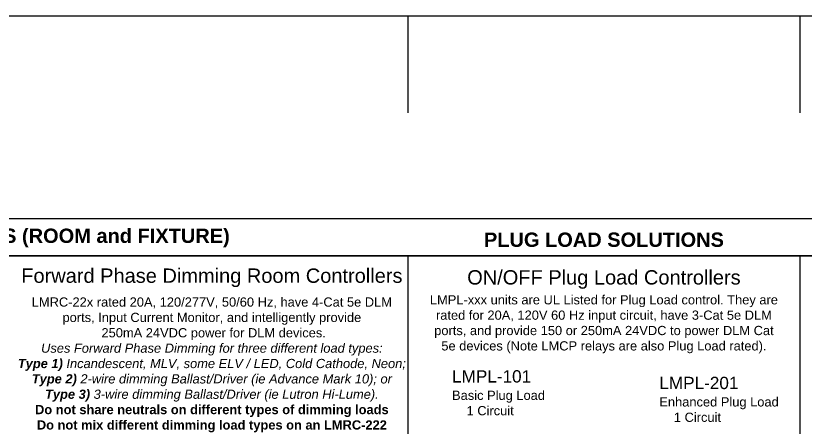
# Model space of a CAD drawing. Header units: inches. Extents: x 59 to 3361, y -1026 to 1732.
# Drawn here: x 1696.4 to 2130.6, y 1506.1 to 1732.1 of the extents above; entities that cross this region are included whole.
import ezdxf

# ---------------------------------------------------------------- set-up
doc = ezdxf.new("R2010")
doc.units = ezdxf.units.IN
doc.header["$MEASUREMENT"] = 0
doc.styles.add('ARIAL', font='arial.ttf')

msp = doc.modelspace()

# ---------------------------------------------------------------- linework, layer by layer
for p, q in [((1480.77, 1732.11), (2559.03, 1732.11)), ((1912.08, 1732.11), (1912.08, 1678.88)), ((2127.73, 1732.11), (2127.73, 1678.88)), ((1480.77, 1600.26), (2559.03, 1600.26)), ((1480.77, 1600.26), (1930.05, 1600.26)), ((1705.41, 1600.26), (1930.05, 1600.26)), ((1912.08, 1600.26), (1912.08, 924.65)), ((2127.73, 1600.26), (2127.73, 1207.06)), ((2127.73, 1600.26), (2343.38, 1600.26))]:
    msp.add_line(p, q)
for points in [[(1461.06, 1620.75), (2585.54, 1620.75), (2585.54, 893.14), (1461.06, 893.14)], [(1480.77, 924.65), (2559.03, 924.65), (2559.03, 1600.26), (1480.77, 1600.26)]]:
    msp.add_lwpolyline(points, close=True)

# ---------------------------------------------------------------- texts
at = {"style": 'ARIAL'}
for s, width, insert, char_height, attachment_point in [('{\\fArial|b1|i0|c0|p34;LOAD CONTROLLERS (ROOM and FIXTURE)}', 240.2328, (1696.47, 1604.96), 7.875, 8), ('{\\fArial|b1|i0|c0|p34;PLUG LOAD SOLUTIONS}', 174.5329, (2019.9, 1605.07), 7.875, 8), ('Forward Phase Dimming Room Controllers', 212.6081, (1804.27, 1593.3), 7.875, 2), ('ON/OFF Plug Load Controllers', 186.4086, (2019.9, 1592.37), 7.875, 2), ('\\pi24.386;{\\H1.3333x;LMPL-101\\P\\pi19.886;}Basic Plug Load\\P\\pi32.37;1 Circuit', 89.8556, (1911.99, 1537.41), 5.0625, 1), ('\\pi24.386;{\\H1.3333x;LMPL-201\\P\\pi12.628;}Enhanced Plug Load\\P\\pi32.37;1 Circuit', 89.8563, (2025.99, 1533.8), 5.0625, 1)]:
    msp.add_mtext_dynamic_manual_height_columns(s, width=width, gutter_width=70, heights=[0], dxfattribs=dict(at, insert=insert, char_height=char_height, attachment_point=attachment_point))
at = {"char_height": 5.0625, "attachment_point": 2, "style": 'ARIAL'}
for s, insert, width in [('LMRC-22x rated 20A, 120/277V, 50/60 Hz, have 4-Cat 5e DLM ports, Input Current Monitor, and intelligently provide^J {\\C3;250mA} 24VDC power for DLM devices.^J{\\fArial|b0|i1|c0|p34;Uses Forward Phase Dimming for three different load types:^J\\fArial|b1|i1|c0|p34;Type 1) \\fArial|b0|i1|c0|p34;Incandescent, MLV, some ELV / LED, Cold Cathode, Neon;^J\\fArial|b1|i1|c0|p34;Type 2)\\fArial|b0|i1|c0|p34; 2-wire dimming Ballast/Driver (ie Advance Mark 10); or\\P\\fArial|b1|i1|c0|p34;Type 3)\\fArial|b0|i1|c0|p34; 3-wire dimming Ballast/Driver (ie Lutron Hi-Lume).\\P\\fArial|b1|i0|c0|p34;Do not share neutrals on different types of dimming loads\\PDo not mix different dimming load types on an LMRC-222\\PDo not mix different dimming load types on a circuit  }', (1804.27, 1577.4), 213.6761), ('LMPL-xxx units are UL Listed for Plug Load control. They are rated for 20A, 120V 60 Hz input circuit, have 3-Cat 5e DLM ports, and provide {\\C3;150 or 250mA\\C1; }24VDC to power DLM Cat 5e devices (Note LMCP relays are also Plug Load rated).  ', (2019.9, 1578.64), 193.9899)]:
    msp.add_mtext(s, dxfattribs=dict(at, insert=insert, width=width))

doc.saveas('drawing.dxf')
